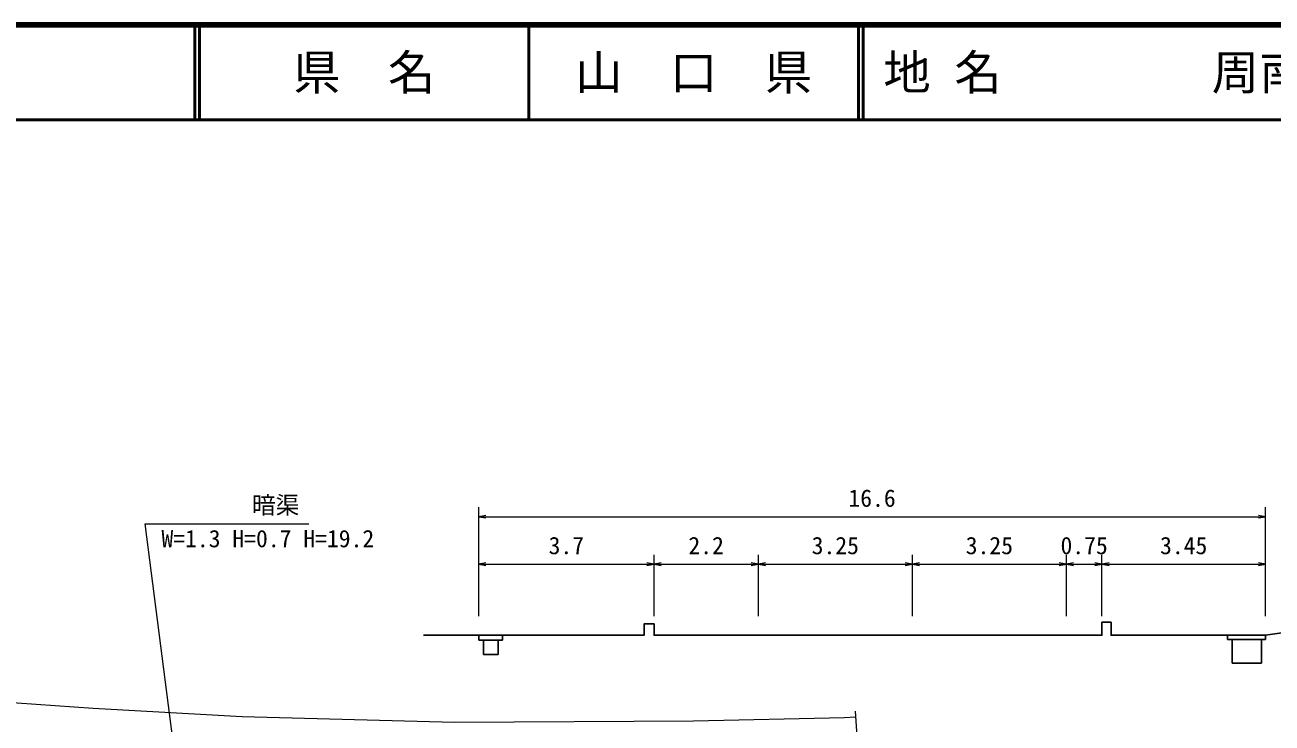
# Model space of a CAD drawing. Units: millimetres at full size, sheet at 1:1000, with parts at other scales. Extents: x 40000 to 680000, y 20000 to 380000.
# Drawn here: x 279833 to 411387, y 306362 to 380000 of the extents above; entities that cross this region are included whole.
import ezdxf
from ezdxf.enums import TextEntityAlignment as Align

# ---------------------------------------------------------------- set-up
doc = ezdxf.new("R2010")
doc.units = ezdxf.units.MM
doc.header["$LTSCALE"] = 1000
for name, color, linetype, lineweight in [('M-BGD', 7, 'Continuous', 25), ('M-STR-HTXT', 7, 'Continuous', 13), ('M-TTL', 2, 'Continuous', 140), ('M-TTL-LINE', 7, 'Continuous', 50)]:
    doc.layers.add(name, color=color, linetype=linetype, lineweight=lineweight)
doc.layers.add('M-TTL-TXT', color=7, linetype='Continuous')
doc.styles.add('ＭＳ ゴシック', font='')
doc.styles.get('ＭＳ ゴシック').set_extended_font_data('MS Gothic')

# ---------------------------------------------------------------- blocks, each defined once
blk = doc.blocks.new('open_arrow')
at = {"color": 0, "linetype": 'Continuous', "lineweight": -2}
blk.add_lwpolyline([(7.5, 1.25), (0, 0), (7.5, -1.25)], dxfattribs=at)

msp = doc.modelspace()

# ---------------------------------------------------------------- linework, layer by layer
at = {"layer": 'M-BGD'}
for p, q in [((410697, 315623), (417022, 316539)), ((327697, 315623), (330203, 315623)), ((327697, 315097), (327697, 315623)), ((327697, 315097), (328201, 315097)), ((328201, 315097), (329762, 315097)), ((328201, 313595), (328201, 315097)), ((329762, 315097), (329762, 313595)), ((329762, 315097), (330203, 315097)), ((330203, 315623), (330203, 315097)), ((406697, 315623), (406697, 315186)), ((406697, 315186), (410697, 315186)), ((407195, 312684), (407195, 315186)), ((410287, 315186), (410287, 312684)), ((410697, 315623), (410697, 315186)), ((329762, 313595), (328201, 313595)), ((410287, 312684), (407195, 312684))]:
    msp.add_line(p, q, dxfattribs=at)
msp.add_lwpolyline([(321883, 315623), (345152, 315623), (345152, 316823), (346197, 316823), (346197, 315623), (393447, 315623), (393447, 316994), (394410, 316994), (394410, 315623), (410697, 315623)], dxfattribs=at)
at = {"layer": 'M-STR-HTXT'}
for p, q in [((327697, 317623), (327697, 329123)), ((410697, 317623), (410697, 329123)), ((327697, 328123), (410697, 328123)), ((327697, 317623), (327697, 324123)), ((346197, 317623), (346197, 324123)), ((346197, 317623), (346197, 324123)), ((357197, 317623), (357197, 324123)), ((357197, 317623), (357197, 324123)), ((373447, 317623), (373447, 324123)), ((373447, 317623), (373447, 324123)), ((389697, 317623), (389697, 324123)), ((389697, 317623), (389697, 324123)), ((393447, 317623), (393447, 324123)), ((393447, 317623), (393447, 324123)), ((410697, 317623), (410697, 324123)), ((327697, 323123), (346197, 323123)), ((346197, 323123), (357197, 323123)), ((357197, 323123), (373447, 323123)), ((373447, 323123), (389697, 323123)), ((389697, 323123), (393447, 323123)), ((393447, 323123), (410697, 323123)), ((367407, 307629), (367888, 300369))]:
    msp.add_line(p, q, dxfattribs=at)
for points in [[(298722, 278927), (292510, 327378), (309777, 327378)], [(203077, 317743), (213715, 316044), (237613, 312540), (245680, 311528), (258215, 310254), (272966, 308911), (287028, 307915), (302762, 307046), (325145, 306462), (350350, 306586), (366300, 306951), (367448, 307020)]]:
    msp.add_lwpolyline(points, dxfattribs=at)
at = {"layer": 'M-TTL'}
msp.add_line((680000, 380000), (40000, 380000), dxfattribs=at)
at = {"layer": 'M-TTL-LINE'}
for p, q in [((297750, 380000), (297750, 370000)), ((298250, 380000), (298250, 370000)), ((333000, 380000), (333000, 370000)), ((367750, 380000), (367750, 370000)), ((368250, 380000), (368250, 370000)), ((40000, 370000), (680000, 370000))]:
    msp.add_line(p, q, dxfattribs=at)

# ---------------------------------------------------------------- block references
at = {"layer": 'M-STR-HTXT', "xscale": 100, "yscale": 100}
for p in [(327697, 328123), (327697, 323123), (346197, 323123), (357197, 323123), (373447, 323123), (389697, 323123), (393447, 323123)]:
    msp.add_blockref('open_arrow', p, dxfattribs=at)
at = {"layer": 'M-STR-HTXT', "xscale": 100, "yscale": 100, "rotation": 180}
for p in [(410697, 328123), (346197, 323123), (357197, 323123), (373447, 323123), (389697, 323123), (393447, 323123), (410697, 323123)]:
    msp.add_blockref('open_arrow', p, dxfattribs=at)

# ---------------------------------------------------------------- texts
at = {"layer": 'M-STR-HTXT', "style": 'ＭＳ ゴシック'}
for s, p in [('暗渠', (303777, 327878)), ('16.6', (366697, 328623)), ('W=1.3 H=0.7 H=19.2', (294232, 324353)), ('3.7', (335072, 323623)), ('2.2', (349822, 323623)), ('3.25', (362822, 323623)), ('3.25', (379072, 323623)), ('0.75', (389072, 323623)), ('3.45', (399572, 323623))]:
    msp.add_text(s, height=1833, dxfattribs=at).set_placement(p, align=Align.BOTTOM_LEFT)
at = {"layer": 'M-TTL-TXT', "style": 'ＭＳ ゴシック'}
for s, p in [('県\u3000名', (315625, 375000)), ('山\u3000口\u3000県', (350375, 375000))]:
    msp.add_text(s, height=3666, dxfattribs=at).set_placement(p, align=Align.MIDDLE_CENTER)
for s, p in [('地 名', (370380, 375000)), ('周南市富田二丁目', (405024, 375000))]:
    msp.add_text(s, height=3666, dxfattribs=at).set_placement(p, align=Align.MIDDLE_LEFT)

doc.saveas('drawing.dxf')
